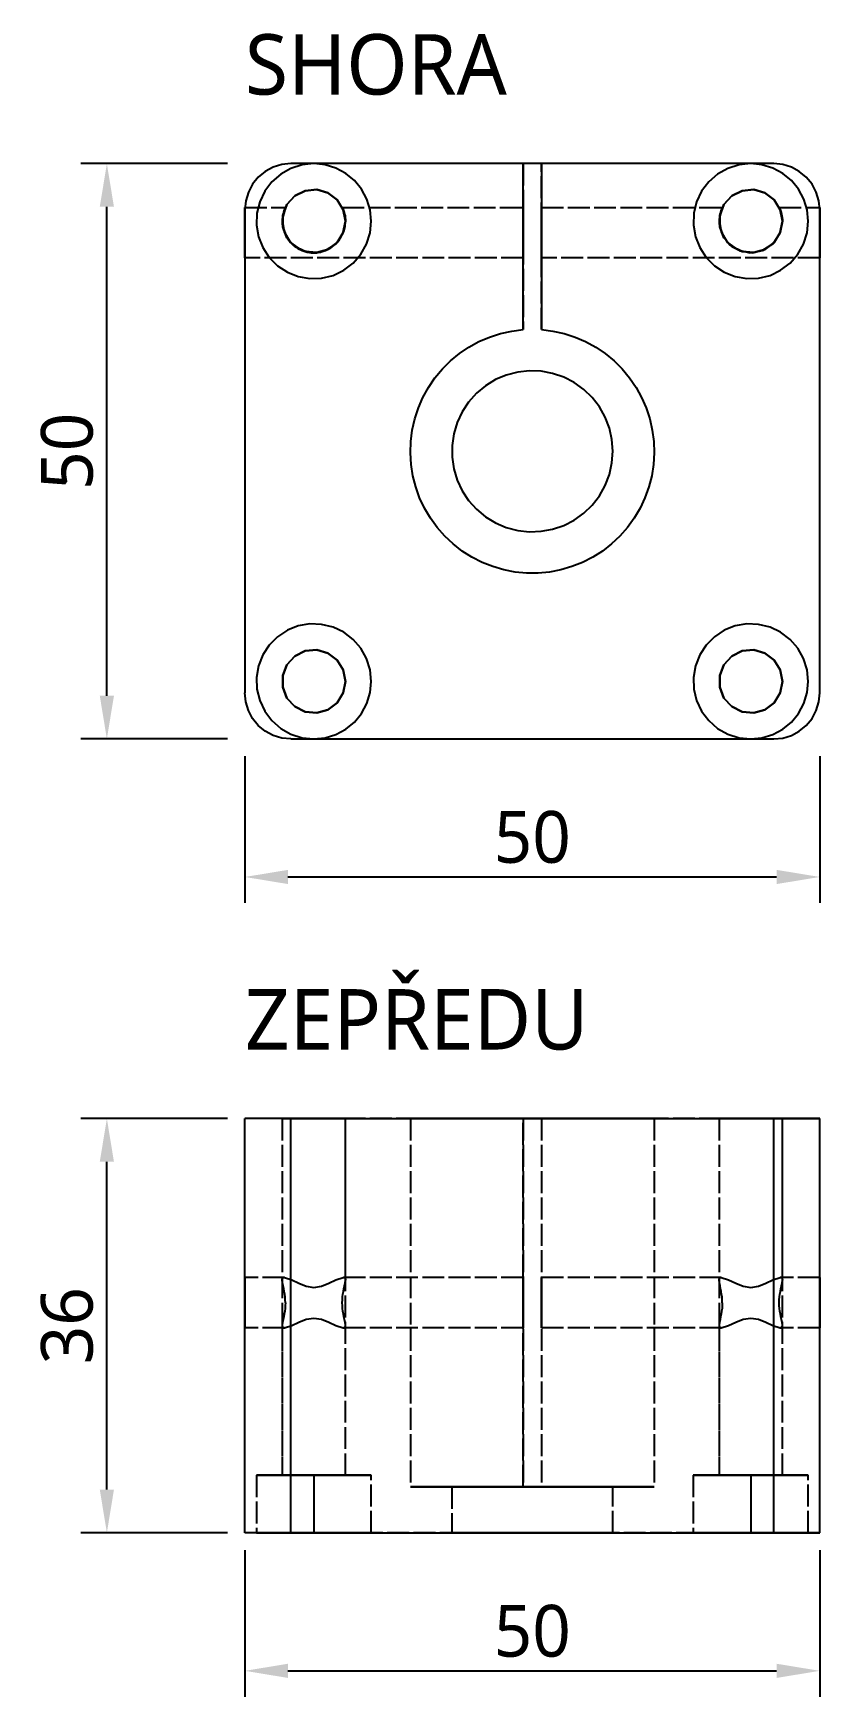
# Model space of a CAD drawing. Header units: millimetres. Extents: x 19 to 430, y 12 to 223.
# Drawn here: x 19.1 to 87.5, y 78.8 to 223.3 of the extents above; entities that cross this region are included whole.
import ezdxf

# ---------------------------------------------------------------- set-up
doc = ezdxf.new("R2010")
doc.units = ezdxf.units.MM
doc.header["$LTSCALE"] = 1.5
doc.linetypes.add('DASHED', pattern=[1.524, 1.27, -0.254])
for name, color, linetype, true_color in [('DIM', 7, 'CONTINUOUS', 0x000000), ('OUTLINE', 7, 'CONTINUOUS', 0x000000), ('TEXT', 7, 'CONTINUOUS', 0x000000)]:
    doc.layers.add(name, color=color, linetype=linetype, true_color=true_color)
doc.layers.add('HIDDEN', color=8, linetype='DASHED')
doc.styles.add('OpenSans', font='OpenSans-Regular.ttf')
doc.dimstyles.new('E7', dxfattribs={"dimtxt": 4.5, "dimasz": 3.75, "dimexe": 2.25, "dimexo": 1.5, "dimgap": 1.2, "dimtad": 1, "dimtxsty": 'OpenSans', "dimcen": 2.5, "dimclrd": 256, "dimclre": 256, "dimclrt": 256, "dimazin": 3, "dimtfac": 1, "dimtmove": 0, "dimatfit": 3})

msp = doc.modelspace()

# ---------------------------------------------------------------- linework, layer by layer
at = {"layer": 'HIDDEN'}
for points in [[(41.5, 212), (40.72, 211.923), (39.969, 211.696), (39.278, 211.326), (38.672, 210.828), (38.174, 210.222), (37.804, 209.531), (37.577, 208.78), (37.5, 208)], [(43.5, 212), (42.483, 211.895), (41.508, 211.586), (40.617, 211.085), (39.846, 210.413), (39.228, 209.598), (38.789, 208.674), (38.547, 207.681), (38.512, 206.659), (38.685, 205.651), (39.061, 204.7), (39.621, 203.845), (40.345, 203.121), (41.2, 202.561), (42.151, 202.185), (43.159, 202.012), (44.181, 202.047), (45.174, 202.289), (46.098, 202.728), (46.913, 203.346), (47.585, 204.117), (48.086, 205.008), (48.395, 205.983), (48.5, 207)], [(43.5, 212), (42.483, 211.895), (41.508, 211.586), (40.617, 211.085), (39.846, 210.413), (39.228, 209.598), (38.789, 208.674), (38.547, 207.681), (38.512, 206.659), (38.685, 205.651), (39.061, 204.7), (39.621, 203.845), (40.345, 203.121), (41.2, 202.561), (42.151, 202.185), (43.159, 202.012), (44.181, 202.047), (45.174, 202.289), (46.098, 202.728), (46.913, 203.346), (47.585, 204.117), (48.086, 205.008), (48.395, 205.983), (48.5, 207)], [(43.5, 212), (41.5, 212)], [(81.5, 212), (43.5, 212)], [(48.5, 207), (48.404, 207.975), (48.119, 208.913), (47.657, 209.778), (47.036, 210.536), (46.278, 211.157), (45.413, 211.619), (44.475, 211.904), (43.5, 212)], [(48.5, 207), (48.404, 207.975), (48.119, 208.913), (47.657, 209.778), (47.036, 210.536), (46.278, 211.157), (45.413, 211.619), (44.475, 211.904), (43.5, 212)], [(61.7, 212), (61.7, 197.57)], [(63.3, 197.57), (63.3, 212)], [(81.5, 212), (80.483, 211.895), (79.508, 211.586), (78.617, 211.085), (77.846, 210.413), (77.228, 209.598), (76.789, 208.674), (76.547, 207.681), (76.512, 206.659), (76.685, 205.651), (77.061, 204.7), (77.621, 203.845), (78.345, 203.121), (79.2, 202.561), (80.151, 202.185), (81.159, 202.012), (82.181, 202.047), (83.174, 202.289), (84.098, 202.728), (84.913, 203.346), (85.585, 204.117), (86.086, 205.008), (86.395, 205.983), (86.5, 207)], [(81.5, 212), (80.483, 211.895), (79.508, 211.586), (78.617, 211.085), (77.846, 210.413), (77.228, 209.598), (76.789, 208.674), (76.547, 207.681), (76.512, 206.659), (76.685, 205.651), (77.061, 204.7), (77.621, 203.845), (78.345, 203.121), (79.2, 202.561), (80.151, 202.185), (81.159, 202.012), (82.181, 202.047), (83.174, 202.289), (84.098, 202.728), (84.913, 203.346), (85.585, 204.117), (86.086, 205.008), (86.395, 205.983), (86.5, 207)], [(83.5, 212), (81.5, 212)], [(86.5, 207), (86.404, 207.975), (86.119, 208.913), (85.657, 209.778), (85.036, 210.536), (84.278, 211.157), (83.413, 211.619), (82.475, 211.904), (81.5, 212)], [(86.5, 207), (86.404, 207.975), (86.119, 208.913), (85.657, 209.778), (85.036, 210.536), (84.278, 211.157), (83.413, 211.619), (82.475, 211.904), (81.5, 212)], [(87.5, 208), (87.423, 208.78), (87.196, 209.531), (86.826, 210.222), (86.328, 210.828), (85.722, 211.326), (85.031, 211.696), (84.28, 211.923), (83.5, 212)], [(46.25, 207), (46.064, 206.007), (45.532, 205.147), (44.726, 204.538), (43.754, 204.262), (42.747, 204.355), (41.843, 204.805), (41.162, 205.552), (40.797, 206.495), (40.797, 207.505), (41.162, 208.448), (41.843, 209.195), (42.747, 209.645), (43.754, 209.738), (44.726, 209.462), (45.532, 208.853), (46.064, 207.993), (46.25, 207)], [(84.25, 207), (84.064, 206.007), (83.532, 205.147), (82.726, 204.538), (81.754, 204.262), (80.747, 204.355), (79.843, 204.805), (79.162, 205.552), (78.797, 206.495), (78.797, 207.505), (79.162, 208.448), (79.843, 209.195), (80.747, 209.645), (81.754, 209.738), (82.726, 209.462), (83.532, 208.853), (84.064, 207.993), (84.25, 207)], [(37.5, 208), (37.5, 208.025), (37.5, 208.05), (37.501, 208.075), (37.501, 208.1), (37.502, 208.125), (37.503, 208.15), (37.504, 208.175), (37.505, 208.2)], [(37.505, 208.2), (41.026, 208.2)], [(45.974, 208.2), (61.7, 208.2)], [(61.7, 208.2), (61.7, 207.65), (61.7, 207.1), (61.7, 206.55), (61.7, 206), (61.7, 205.45), (61.7, 204.9), (61.7, 204.35), (61.7, 203.8)], [(61.7, 203.8), (61.7, 204.35), (61.7, 204.9), (61.7, 205.45), (61.7, 206), (61.7, 206.55), (61.7, 207.1), (61.7, 207.65), (61.7, 208.2)], [(63.3, 208.2), (63.3, 207.65), (63.3, 207.1), (63.3, 206.55), (63.3, 206), (63.3, 205.45), (63.3, 204.9), (63.3, 204.35), (63.3, 203.8)], [(63.3, 203.8), (63.3, 204.35), (63.3, 204.9), (63.3, 205.45), (63.3, 206), (63.3, 206.55), (63.3, 207.1), (63.3, 207.65), (63.3, 208.2)], [(63.3, 208.2), (79.026, 208.2)], [(83.974, 208.2), (87.495, 208.2)], [(87.5, 208), (87.5, 208.025), (87.5, 208.05), (87.499, 208.075), (87.499, 208.1), (87.498, 208.125), (87.497, 208.15), (87.496, 208.175), (87.495, 208.2)], [(37.503, 208.153), (37.502, 208.134), (37.502, 208.115), (37.501, 208.096), (37.501, 208.076), (37.5, 208.057), (37.5, 208.038), (37.5, 208.019), (37.5, 208)], [(37.5, 208), (37.5, 166)], [(37.5, 208), (37.5, 207.475), (37.5, 206.95), (37.5, 206.425), (37.5, 205.9), (37.5, 205.375), (37.5, 204.85), (37.5, 204.325), (37.5, 203.8)], [(40.75, 206.988), (40.75, 206.978), (40.75, 206.968), (40.75, 206.958), (40.75, 206.948), (40.751, 206.938), (40.751, 206.928), (40.751, 206.918), (40.752, 206.908)], [(40.752, 206.895), (40.753, 206.88), (40.753, 206.865), (40.754, 206.85), (40.755, 206.835), (40.756, 206.82), (40.757, 206.805), (40.758, 206.79), (40.759, 206.775)], [(46.25, 207), (46.246, 207.149), (46.234, 207.297), (46.214, 207.444), (46.186, 207.59), (46.15, 207.734), (46.107, 207.877), (46.055, 208.016), (45.997, 208.153)], [(78.75, 206.988), (78.75, 206.978), (78.75, 206.968), (78.75, 206.958), (78.75, 206.948), (78.751, 206.938), (78.751, 206.928), (78.751, 206.918), (78.752, 206.908)], [(78.752, 206.895), (78.753, 206.88), (78.753, 206.865), (78.754, 206.85), (78.755, 206.835), (78.756, 206.82), (78.757, 206.805), (78.758, 206.79), (78.759, 206.775)], [(84.25, 207), (84.246, 207.149), (84.234, 207.297), (84.214, 207.444), (84.186, 207.59), (84.15, 207.734), (84.107, 207.877), (84.055, 208.016), (83.997, 208.153)], [(87.497, 208.153), (87.498, 208.134), (87.498, 208.115), (87.499, 208.096), (87.499, 208.076), (87.5, 208.057), (87.5, 208.038), (87.5, 208.019), (87.5, 208)], [(87.5, 166), (87.5, 208)], [(87.5, 208), (87.5, 207.475), (87.5, 206.95), (87.5, 206.425), (87.5, 205.9), (87.5, 205.375), (87.5, 204.85), (87.5, 204.325), (87.5, 203.8)], [(42.915, 204.313), (42.927, 204.31), (42.939, 204.308), (42.951, 204.305), (42.963, 204.303), (42.974, 204.301), (42.986, 204.298), (42.998, 204.296), (43.01, 204.294)], [(43.992, 204.294), (44.012, 204.298), (44.032, 204.302), (44.052, 204.306), (44.072, 204.31), (44.092, 204.315), (44.112, 204.319), (44.132, 204.324), (44.152, 204.328)], [(61.7, 203.8), (37.5, 203.8)], [(87.5, 203.8), (63.3, 203.8)], [(63.3, 197.57), (64.292, 197.447), (65.268, 197.232), (66.22, 196.926), (67.138, 196.531), (68.016, 196.052), (68.844, 195.492), (69.615, 194.857), (70.324, 194.152), (70.963, 193.383), (71.526, 192.557), (72.01, 191.682), (72.409, 190.766), (72.719, 189.815), (72.939, 188.84), (73.066, 187.849), (73.099, 186.85), (73.038, 185.852), (72.883, 184.864), (72.635, 183.896), (72.298, 182.955), (71.873, 182.05), (71.365, 181.189), (70.778, 180.38), (70.118, 179.629), (69.39, 178.944), (68.6, 178.331), (67.757, 177.795), (66.866, 177.341), (65.937, 176.973), (64.977, 176.693), (63.995, 176.506), (63, 176.412), (62, 176.412), (61.005, 176.506), (60.023, 176.693), (59.063, 176.973), (58.134, 177.341), (57.243, 177.795), (56.4, 178.331), (55.61, 178.944), (54.882, 179.629), (54.222, 180.38), (53.635, 181.189), (53.127, 182.05), (52.702, 182.955), (52.365, 183.896), (52.117, 184.864), (51.962, 185.852), (51.901, 186.85), (51.934, 187.849), (52.061, 188.84), (52.281, 189.815), (52.591, 190.766), (52.99, 191.682), (53.474, 192.557), (54.037, 193.383), (54.676, 194.152), (55.385, 194.857), (56.156, 195.492), (56.984, 196.052), (57.862, 196.531), (58.78, 196.926), (59.732, 197.232), (60.708, 197.447), (61.7, 197.57)], [(69.5, 187), (69.425, 188.019), (69.203, 189.017), (68.838, 189.971), (68.338, 190.862), (67.713, 191.671), (66.978, 192.381), (66.147, 192.975), (65.238, 193.442), (64.271, 193.772), (63.266, 193.958), (62.244, 193.995), (61.229, 193.884), (60.24, 193.625), (59.299, 193.225), (58.427, 192.693), (57.641, 192.039), (56.96, 191.278), (56.396, 190.426), (55.962, 189.501), (55.667, 188.522), (55.519, 187.511), (55.519, 186.489), (55.667, 185.478), (55.962, 184.499), (56.396, 183.574), (56.96, 182.722), (57.641, 181.961), (58.427, 181.307), (59.299, 180.775), (60.24, 180.375), (61.229, 180.116), (62.244, 180.005), (63.266, 180.042), (64.271, 180.228), (65.238, 180.558), (66.147, 181.025), (66.978, 181.619), (67.713, 182.329), (68.338, 183.138), (68.838, 184.029), (69.203, 184.983), (69.425, 185.981), (69.5, 187)], [(48.5, 167), (48.395, 168.017), (48.086, 168.992), (47.585, 169.883), (46.913, 170.654), (46.098, 171.272), (45.174, 171.711), (44.181, 171.953), (43.159, 171.988), (42.151, 171.815), (41.2, 171.439), (40.345, 170.879), (39.621, 170.155), (39.061, 169.3), (38.685, 168.349), (38.512, 167.341), (38.547, 166.319), (38.789, 165.326), (39.228, 164.402), (39.846, 163.587), (40.617, 162.915), (41.508, 162.414), (42.483, 162.105), (43.5, 162)], [(48.5, 167), (48.395, 168.017), (48.086, 168.992), (47.585, 169.883), (46.913, 170.654), (46.098, 171.272), (45.174, 171.711), (44.181, 171.953), (43.159, 171.988), (42.151, 171.815), (41.2, 171.439), (40.345, 170.879), (39.621, 170.155), (39.061, 169.3), (38.685, 168.349), (38.512, 167.341), (38.547, 166.319), (38.789, 165.326), (39.228, 164.402), (39.846, 163.587), (40.617, 162.915), (41.508, 162.414), (42.483, 162.105), (43.5, 162)], [(86.5, 167), (86.395, 168.017), (86.086, 168.992), (85.585, 169.883), (84.913, 170.654), (84.098, 171.272), (83.174, 171.711), (82.181, 171.953), (81.159, 171.988), (80.151, 171.815), (79.2, 171.439), (78.345, 170.879), (77.621, 170.155), (77.061, 169.3), (76.685, 168.349), (76.512, 167.341), (76.547, 166.319), (76.789, 165.326), (77.228, 164.402), (77.846, 163.587), (78.617, 162.915), (79.508, 162.414), (80.483, 162.105), (81.5, 162)], [(86.5, 167), (86.395, 168.017), (86.086, 168.992), (85.585, 169.883), (84.913, 170.654), (84.098, 171.272), (83.174, 171.711), (82.181, 171.953), (81.159, 171.988), (80.151, 171.815), (79.2, 171.439), (78.345, 170.879), (77.621, 170.155), (77.061, 169.3), (76.685, 168.349), (76.512, 167.341), (76.547, 166.319), (76.789, 165.326), (77.228, 164.402), (77.846, 163.587), (78.617, 162.915), (79.508, 162.414), (80.483, 162.105), (81.5, 162)], [(46.25, 167), (46.064, 166.007), (45.532, 165.147), (44.726, 164.538), (43.754, 164.262), (42.747, 164.355), (41.843, 164.805), (41.162, 165.552), (40.797, 166.495), (40.797, 167.505), (41.162, 168.448), (41.843, 169.195), (42.747, 169.645), (43.754, 169.738), (44.726, 169.462), (45.532, 168.853), (46.064, 167.993), (46.25, 167)], [(84.25, 167), (84.064, 166.007), (83.532, 165.147), (82.726, 164.538), (81.754, 164.262), (80.747, 164.355), (79.843, 164.805), (79.162, 165.552), (78.797, 166.495), (78.797, 167.505), (79.162, 168.448), (79.843, 169.195), (80.747, 169.645), (81.754, 169.738), (82.726, 169.462), (83.532, 168.853), (84.064, 167.993), (84.25, 167)], [(43.5, 162), (44.475, 162.096), (45.413, 162.381), (46.278, 162.843), (47.036, 163.464), (47.657, 164.222), (48.119, 165.087), (48.404, 166.025), (48.5, 167)], [(43.5, 162), (44.475, 162.096), (45.413, 162.381), (46.278, 162.843), (47.036, 163.464), (47.657, 164.222), (48.119, 165.087), (48.404, 166.025), (48.5, 167)], [(81.5, 162), (82.475, 162.096), (83.413, 162.381), (84.278, 162.843), (85.036, 163.464), (85.657, 164.222), (86.119, 165.087), (86.404, 166.025), (86.5, 167)], [(81.5, 162), (82.475, 162.096), (83.413, 162.381), (84.278, 162.843), (85.036, 163.464), (85.657, 164.222), (86.119, 165.087), (86.404, 166.025), (86.5, 167)], [(41.5, 162), (40.72, 162.077), (39.969, 162.304), (39.278, 162.674), (38.672, 163.172), (38.174, 163.778), (37.804, 164.469), (37.577, 165.22), (37.5, 166)], [(83.5, 162), (84.28, 162.077), (85.031, 162.304), (85.722, 162.674), (86.328, 163.172), (86.826, 163.778), (87.196, 164.469), (87.423, 165.22), (87.5, 166)], [(41.5, 162), (43.5, 162)], [(43.5, 162), (81.5, 162)], [(81.5, 162), (83.5, 162)], [(41.5, 129), (41, 129), (40.5, 129), (40, 129), (39.5, 129), (39, 129), (38.5, 129), (38, 129), (37.5, 129)], [(37.5, 113.917), (37.5, 129)], [(46.25, 129), (45.562, 129), (44.875, 129), (44.188, 129), (43.5, 129), (42.812, 129), (42.125, 129), (41.438, 129), (40.75, 129)], [(40.75, 129), (41.438, 129), (42.125, 129), (42.812, 129), (43.5, 129), (44.188, 129), (44.875, 129), (45.562, 129), (46.25, 129)], [(46.25, 129), (45.562, 129), (44.875, 129), (44.188, 129), (43.5, 129), (42.812, 129), (42.125, 129), (41.438, 129), (40.75, 129)], [(40.75, 129), (41.438, 129), (42.125, 129), (42.812, 129), (43.5, 129), (44.188, 129), (44.875, 129), (45.562, 129), (46.25, 129)], [(40.75, 129), (40.75, 98)], [(40.75, 129), (40.75, 114.96)], [(61.7, 129), (41.5, 129)], [(46.25, 98), (46.25, 129)], [(46.25, 114.96), (46.25, 129)], [(73.1, 129), (72.09, 129), (71.081, 129), (70.071, 129), (69.062, 129), (68.052, 129), (67.043, 129), (66.033, 129), (65.024, 129), (64.014, 129), (63.005, 129), (61.995, 129), (60.986, 129), (59.976, 129), (58.967, 129), (57.957, 129), (56.948, 129), (55.938, 129), (54.929, 129), (53.919, 129), (52.91, 129), (51.9, 129)], [(51.9, 129), (52.989, 129), (54.078, 129), (55.167, 129), (56.256, 129), (57.344, 129), (58.433, 129), (59.522, 129), (60.611, 129), (61.7, 129)], [(51.9, 129), (51.9, 97)], [(61.7, 97), (61.7, 129)], [(61.7, 129), (61.7, 97)], [(83.5, 129), (63.3, 129)], [(63.3, 129), (64.389, 129), (65.478, 129), (66.567, 129), (67.656, 129), (68.744, 129), (69.833, 129), (70.922, 129), (72.011, 129), (73.1, 129)], [(63.3, 129), (63.3, 97)], [(63.3, 129), (63.3, 97)], [(73.1, 129), (73.1, 97)], [(84.25, 129), (83.562, 129), (82.875, 129), (82.188, 129), (81.5, 129), (80.812, 129), (80.125, 129), (79.438, 129), (78.75, 129)], [(78.75, 129), (79.438, 129), (80.125, 129), (80.812, 129), (81.5, 129), (82.188, 129), (82.875, 129), (83.562, 129), (84.25, 129)], [(84.25, 129), (83.562, 129), (82.875, 129), (82.188, 129), (81.5, 129), (80.812, 129), (80.125, 129), (79.438, 129), (78.75, 129)], [(78.75, 129), (79.438, 129), (80.125, 129), (80.812, 129), (81.5, 129), (82.188, 129), (82.875, 129), (83.562, 129), (84.25, 129)], [(78.75, 129), (78.75, 98)], [(78.75, 129), (78.75, 114.96)], [(87.5, 129), (87, 129), (86.5, 129), (86, 129), (85.5, 129), (85, 129), (84.5, 129), (84, 129), (83.5, 129)], [(84.25, 98), (84.25, 129)], [(84.25, 114.96), (84.25, 129)], [(87.5, 113.917), (87.5, 129)], [(37.5, 113.917), (37.5, 114.077), (37.5, 114.237), (37.5, 114.398), (37.5, 114.558), (37.5, 114.719), (37.5, 114.879), (37.5, 115.04), (37.5, 115.2)], [(37.5, 115.2), (37.5, 114.65), (37.5, 114.1), (37.5, 113.55), (37.5, 113), (37.5, 112.45), (37.5, 111.9), (37.5, 111.35), (37.5, 110.8)], [(40.938, 115.2), (37.5, 115.2)], [(40.75, 114.96), (40.752, 115.003), (40.757, 115.047), (40.768, 115.09), (40.786, 115.129), (40.815, 115.162), (40.852, 115.185), (40.895, 115.197), (40.938, 115.2)], [(41.026, 113), (41.019, 113.248), (40.999, 113.495), (40.967, 113.741), (40.926, 113.985), (40.877, 114.228), (40.825, 114.47), (40.776, 114.713), (40.75, 114.96)], [(40.938, 115.2), (41.578, 114.976), (42.193, 114.681), (42.828, 114.436), (43.5, 114.333), (44.172, 114.436), (44.807, 114.681), (45.422, 114.976), (46.062, 115.2)], [(45.974, 113), (45.981, 113.248), (46.001, 113.495), (46.033, 113.741), (46.074, 113.985), (46.123, 114.228), (46.175, 114.47), (46.224, 114.713), (46.25, 114.96)], [(46.062, 115.2), (46.105, 115.197), (46.148, 115.185), (46.185, 115.162), (46.214, 115.129), (46.232, 115.09), (46.243, 115.047), (46.248, 115.003), (46.25, 114.96)], [(61.7, 115.2), (46.062, 115.2)], [(61.7, 110.8), (61.7, 111.35), (61.7, 111.9), (61.7, 112.45), (61.7, 113), (61.7, 113.55), (61.7, 114.1), (61.7, 114.65), (61.7, 115.2)], [(61.7, 115.2), (61.7, 114.925), (61.7, 114.65), (61.7, 114.375), (61.7, 114.1), (61.7, 113.825), (61.7, 113.55), (61.7, 113.275), (61.7, 113)], [(63.3, 110.8), (63.3, 111.35), (63.3, 111.9), (63.3, 112.45), (63.3, 113), (63.3, 113.55), (63.3, 114.1), (63.3, 114.65), (63.3, 115.2)], [(63.3, 115.2), (63.3, 114.925), (63.3, 114.65), (63.3, 114.375), (63.3, 114.1), (63.3, 113.825), (63.3, 113.55), (63.3, 113.275), (63.3, 113)], [(78.938, 115.2), (63.3, 115.2)], [(78.75, 114.96), (78.752, 115.003), (78.757, 115.047), (78.768, 115.09), (78.786, 115.129), (78.815, 115.162), (78.852, 115.185), (78.895, 115.197), (78.938, 115.2)], [(79.026, 113), (79.019, 113.248), (78.999, 113.495), (78.967, 113.741), (78.926, 113.985), (78.877, 114.228), (78.825, 114.47), (78.776, 114.713), (78.75, 114.96)], [(78.938, 115.2), (79.578, 114.976), (80.193, 114.681), (80.828, 114.436), (81.5, 114.333), (82.172, 114.436), (82.807, 114.681), (83.422, 114.976), (84.062, 115.2)], [(83.974, 113), (83.981, 113.248), (84.001, 113.495), (84.033, 113.741), (84.074, 113.985), (84.123, 114.228), (84.175, 114.47), (84.224, 114.713), (84.25, 114.96)], [(84.062, 115.2), (84.105, 115.197), (84.148, 115.185), (84.185, 115.162), (84.214, 115.129), (84.232, 115.09), (84.243, 115.047), (84.248, 115.003), (84.25, 114.96)], [(87.5, 115.2), (84.062, 115.2)], [(87.5, 113.917), (87.5, 114.077), (87.5, 114.237), (87.5, 114.398), (87.5, 114.558), (87.5, 114.719), (87.5, 114.879), (87.5, 115.04), (87.5, 115.2)], [(87.5, 115.2), (87.5, 114.65), (87.5, 114.1), (87.5, 113.55), (87.5, 113), (87.5, 112.45), (87.5, 111.9), (87.5, 111.35), (87.5, 110.8)], [(37.505, 113), (37.505, 113.115), (37.504, 113.229), (37.504, 113.344), (37.503, 113.458), (37.502, 113.573), (37.501, 113.687), (37.5, 113.802), (37.5, 113.917)], [(37.5, 112.083), (37.5, 112.198), (37.501, 112.313), (37.502, 112.427), (37.503, 112.542), (37.504, 112.656), (37.504, 112.771), (37.505, 112.885), (37.505, 113)], [(41.026, 113), (41.019, 112.752), (40.999, 112.505), (40.967, 112.259), (40.926, 112.015), (40.877, 111.772), (40.825, 111.53), (40.776, 111.287), (40.75, 111.04)], [(46.25, 111.04), (46.224, 111.287), (46.175, 111.53), (46.123, 111.772), (46.074, 112.015), (46.033, 112.259), (46.001, 112.505), (45.981, 112.752), (45.974, 113)], [(61.7, 113), (61.7, 112.725), (61.7, 112.45), (61.7, 112.175), (61.7, 111.9), (61.7, 111.625), (61.7, 111.35), (61.7, 111.075), (61.7, 110.8)], [(63.3, 113), (63.3, 112.725), (63.3, 112.45), (63.3, 112.175), (63.3, 111.9), (63.3, 111.625), (63.3, 111.35), (63.3, 111.075), (63.3, 110.8)], [(79.026, 113), (79.019, 112.752), (78.999, 112.505), (78.967, 112.259), (78.926, 112.015), (78.877, 111.772), (78.825, 111.53), (78.776, 111.287), (78.75, 111.04)], [(84.25, 111.04), (84.224, 111.287), (84.175, 111.53), (84.123, 111.772), (84.074, 112.015), (84.033, 112.259), (84.001, 112.505), (83.981, 112.752), (83.974, 113)], [(87.495, 113), (87.495, 113.115), (87.496, 113.229), (87.496, 113.344), (87.497, 113.458), (87.498, 113.573), (87.499, 113.687), (87.5, 113.802), (87.5, 113.917)], [(87.5, 112.083), (87.5, 112.198), (87.499, 112.313), (87.498, 112.427), (87.497, 112.542), (87.496, 112.656), (87.496, 112.771), (87.495, 112.885), (87.495, 113)], [(37.5, 110.8), (37.5, 110.96), (37.5, 111.121), (37.5, 111.281), (37.5, 111.442), (37.5, 111.602), (37.5, 111.763), (37.5, 111.923), (37.5, 112.083)], [(37.5, 93), (37.5, 112.083)], [(40.938, 110.8), (41.578, 111.024), (42.193, 111.319), (42.828, 111.564), (43.5, 111.667), (44.172, 111.564), (44.807, 111.319), (45.422, 111.024), (46.062, 110.8)], [(78.938, 110.8), (79.578, 111.024), (80.193, 111.319), (80.828, 111.564), (81.5, 111.667), (82.172, 111.564), (82.807, 111.319), (83.422, 111.024), (84.062, 110.8)], [(87.5, 93), (87.5, 112.083)], [(87.5, 110.8), (87.5, 110.96), (87.5, 111.121), (87.5, 111.281), (87.5, 111.442), (87.5, 111.602), (87.5, 111.763), (87.5, 111.923), (87.5, 112.083)], [(40.938, 110.8), (37.5, 110.8)], [(40.75, 111.04), (40.752, 110.997), (40.757, 110.953), (40.768, 110.91), (40.786, 110.871), (40.815, 110.838), (40.852, 110.815), (40.895, 110.803), (40.938, 110.8)], [(40.75, 111.04), (40.75, 98)], [(46.062, 110.8), (46.105, 110.803), (46.148, 110.815), (46.185, 110.838), (46.214, 110.871), (46.232, 110.91), (46.243, 110.953), (46.248, 110.997), (46.25, 111.04)], [(61.7, 110.8), (46.062, 110.8)], [(46.25, 98), (46.25, 111.04)], [(78.938, 110.8), (63.3, 110.8)], [(78.75, 111.04), (78.752, 110.997), (78.757, 110.953), (78.768, 110.91), (78.786, 110.871), (78.815, 110.838), (78.852, 110.815), (78.895, 110.803), (78.938, 110.8)], [(78.75, 111.04), (78.75, 98)], [(84.062, 110.8), (84.105, 110.803), (84.148, 110.815), (84.185, 110.838), (84.214, 110.871), (84.232, 110.91), (84.243, 110.953), (84.248, 110.997), (84.25, 111.04)], [(87.5, 110.8), (84.062, 110.8)], [(84.25, 98), (84.25, 111.04)], [(48.5, 98), (47.5, 98), (46.5, 98), (45.5, 98), (44.5, 98), (43.5, 98), (42.5, 98), (41.5, 98), (40.5, 98), (39.5, 98), (38.5, 98)], [(38.5, 98), (39.125, 98), (39.75, 98), (40.375, 98), (41, 98), (41.625, 98), (42.25, 98), (42.875, 98), (43.5, 98)], [(43.5, 98), (42.875, 98), (42.25, 98), (41.625, 98), (41, 98), (40.375, 98), (39.75, 98), (39.125, 98), (38.5, 98)], [(38.5, 98), (39.5, 98), (40.5, 98), (41.5, 98), (42.5, 98), (43.5, 98), (44.5, 98), (45.5, 98), (46.5, 98), (47.5, 98), (48.5, 98)], [(38.5, 98), (38.5, 93)], [(38.5, 98), (38.5, 93)], [(46.25, 98), (45.562, 98), (44.875, 98), (44.188, 98), (43.5, 98), (42.812, 98), (42.125, 98), (41.438, 98), (40.75, 98)], [(40.75, 98), (41.438, 98), (42.125, 98), (42.812, 98), (43.5, 98), (44.188, 98), (44.875, 98), (45.562, 98), (46.25, 98)], [(46.25, 98), (45.562, 98), (44.875, 98), (44.188, 98), (43.5, 98), (42.812, 98), (42.125, 98), (41.438, 98), (40.75, 98)], [(40.75, 98), (41.438, 98), (42.125, 98), (42.812, 98), (43.5, 98), (44.188, 98), (44.875, 98), (45.562, 98), (46.25, 98)], [(43.5, 98), (43.5, 93)], [(43.5, 98), (44.125, 98), (44.75, 98), (45.375, 98), (46, 98), (46.625, 98), (47.25, 98), (47.875, 98), (48.5, 98)], [(48.5, 98), (47.875, 98), (47.25, 98), (46.625, 98), (46, 98), (45.375, 98), (44.75, 98), (44.125, 98), (43.5, 98)], [(48.5, 93), (48.5, 98)], [(48.5, 93), (48.5, 98)], [(73.1, 97), (72.09, 97), (71.081, 97), (70.071, 97), (69.062, 97), (68.052, 97), (67.043, 97), (66.033, 97), (65.024, 97), (64.014, 97), (63.005, 97), (61.995, 97), (60.986, 97), (59.976, 97), (58.967, 97), (57.957, 97), (56.948, 97), (55.938, 97), (54.929, 97), (53.919, 97), (52.91, 97), (51.9, 97)], [(51.9, 97), (52.989, 97), (54.078, 97), (55.167, 97), (56.256, 97), (57.344, 97), (58.433, 97), (59.522, 97), (60.611, 97), (61.7, 97)], [(69.5, 97), (68.5, 97), (67.5, 97), (66.5, 97), (65.5, 97), (64.5, 97), (63.5, 97), (62.5, 97), (61.5, 97), (60.5, 97), (59.5, 97), (58.5, 97), (57.5, 97), (56.5, 97), (55.5, 97)], [(55.5, 97), (56.5, 97), (57.5, 97), (58.5, 97), (59.5, 97), (60.5, 97), (61.5, 97), (62.5, 97), (63.5, 97), (64.5, 97), (65.5, 97), (66.5, 97), (67.5, 97), (68.5, 97), (69.5, 97)], [(55.5, 97), (55.5, 93)], [(63.3, 97), (61.7, 97)], [(63.3, 97), (64.389, 97), (65.478, 97), (66.567, 97), (67.656, 97), (68.744, 97), (69.833, 97), (70.922, 97), (72.011, 97), (73.1, 97)], [(69.5, 93), (69.5, 97)], [(86.5, 98), (85.5, 98), (84.5, 98), (83.5, 98), (82.5, 98), (81.5, 98), (80.5, 98), (79.5, 98), (78.5, 98), (77.5, 98), (76.5, 98)], [(76.5, 98), (77.125, 98), (77.75, 98), (78.375, 98), (79, 98), (79.625, 98), (80.25, 98), (80.875, 98), (81.5, 98)], [(81.5, 98), (80.875, 98), (80.25, 98), (79.625, 98), (79, 98), (78.375, 98), (77.75, 98), (77.125, 98), (76.5, 98)], [(76.5, 98), (77.5, 98), (78.5, 98), (79.5, 98), (80.5, 98), (81.5, 98), (82.5, 98), (83.5, 98), (84.5, 98), (85.5, 98), (86.5, 98)], [(76.5, 98), (76.5, 93)], [(76.5, 98), (76.5, 93)], [(84.25, 98), (83.562, 98), (82.875, 98), (82.188, 98), (81.5, 98), (80.812, 98), (80.125, 98), (79.438, 98), (78.75, 98)], [(78.75, 98), (79.438, 98), (80.125, 98), (80.812, 98), (81.5, 98), (82.188, 98), (82.875, 98), (83.562, 98), (84.25, 98)], [(84.25, 98), (83.562, 98), (82.875, 98), (82.188, 98), (81.5, 98), (80.812, 98), (80.125, 98), (79.438, 98), (78.75, 98)], [(78.75, 98), (79.438, 98), (80.125, 98), (80.812, 98), (81.5, 98), (82.188, 98), (82.875, 98), (83.562, 98), (84.25, 98)], [(81.5, 98), (81.5, 93)], [(81.5, 98), (82.125, 98), (82.75, 98), (83.375, 98), (84, 98), (84.625, 98), (85.25, 98), (85.875, 98), (86.5, 98)], [(86.5, 98), (85.875, 98), (85.25, 98), (84.625, 98), (84, 98), (83.375, 98), (82.75, 98), (82.125, 98), (81.5, 98)], [(86.5, 93), (86.5, 98)], [(86.5, 93), (86.5, 98)], [(41.5, 93), (41, 93), (40.5, 93), (40, 93), (39.5, 93), (39, 93), (38.5, 93), (38, 93), (37.5, 93)], [(48.5, 93), (47.5, 93), (46.5, 93), (45.5, 93), (44.5, 93), (43.5, 93), (42.5, 93), (41.5, 93), (40.5, 93), (39.5, 93), (38.5, 93)], [(38.5, 93), (39.125, 93), (39.75, 93), (40.375, 93), (41, 93), (41.625, 93), (42.25, 93), (42.875, 93), (43.5, 93)], [(43.5, 93), (42.875, 93), (42.25, 93), (41.625, 93), (41, 93), (40.375, 93), (39.75, 93), (39.125, 93), (38.5, 93)], [(38.5, 93), (39.5, 93), (40.5, 93), (41.5, 93), (42.5, 93), (43.5, 93), (44.5, 93), (45.5, 93), (46.5, 93), (47.5, 93), (48.5, 93)], [(43.5, 93), (41.5, 93)], [(81.5, 93), (43.5, 93)], [(43.5, 93), (44.125, 93), (44.75, 93), (45.375, 93), (46, 93), (46.625, 93), (47.25, 93), (47.875, 93), (48.5, 93)], [(48.5, 93), (47.875, 93), (47.25, 93), (46.625, 93), (46, 93), (45.375, 93), (44.75, 93), (44.125, 93), (43.5, 93)], [(69.5, 93), (68.5, 93), (67.5, 93), (66.5, 93), (65.5, 93), (64.5, 93), (63.5, 93), (62.5, 93), (61.5, 93), (60.5, 93), (59.5, 93), (58.5, 93), (57.5, 93), (56.5, 93), (55.5, 93)], [(55.5, 93), (56.5, 93), (57.5, 93), (58.5, 93), (59.5, 93), (60.5, 93), (61.5, 93), (62.5, 93), (63.5, 93), (64.5, 93), (65.5, 93), (66.5, 93), (67.5, 93), (68.5, 93), (69.5, 93)], [(86.5, 93), (85.5, 93), (84.5, 93), (83.5, 93), (82.5, 93), (81.5, 93), (80.5, 93), (79.5, 93), (78.5, 93), (77.5, 93), (76.5, 93)], [(76.5, 93), (77.125, 93), (77.75, 93), (78.375, 93), (79, 93), (79.625, 93), (80.25, 93), (80.875, 93), (81.5, 93)], [(81.5, 93), (80.875, 93), (80.25, 93), (79.625, 93), (79, 93), (78.375, 93), (77.75, 93), (77.125, 93), (76.5, 93)], [(76.5, 93), (77.5, 93), (78.5, 93), (79.5, 93), (80.5, 93), (81.5, 93), (82.5, 93), (83.5, 93), (84.5, 93), (85.5, 93), (86.5, 93)], [(83.5, 93), (81.5, 93)], [(81.5, 93), (82.125, 93), (82.75, 93), (83.375, 93), (84, 93), (84.625, 93), (85.25, 93), (85.875, 93), (86.5, 93)], [(86.5, 93), (85.875, 93), (85.25, 93), (84.625, 93), (84, 93), (83.375, 93), (82.75, 93), (82.125, 93), (81.5, 93)], [(87.5, 93), (87, 93), (86.5, 93), (86, 93), (85.5, 93), (85, 93), (84.5, 93), (84, 93), (83.5, 93)]]:
    msp.add_lwpolyline(points, dxfattribs=at)
at = {"layer": 'OUTLINE'}
for points in [[(41.5, 212), (40.72, 211.923), (39.969, 211.696), (39.278, 211.326), (38.672, 210.828), (38.174, 210.222), (37.804, 209.531), (37.577, 208.78), (37.5, 208)], [(61.7, 212), (41.5, 212)], [(61.7, 197.57), (61.7, 212)], [(63.3, 212), (61.7, 212)], [(83.5, 212), (63.3, 212)], [(63.3, 212), (63.3, 197.57)], [(87.5, 208), (87.423, 208.78), (87.196, 209.531), (86.826, 210.222), (86.328, 210.828), (85.722, 211.326), (85.031, 211.696), (84.28, 211.923), (83.5, 212)], [(46.25, 207), (46.064, 207.993), (45.532, 208.853), (44.726, 209.462), (43.754, 209.738), (42.747, 209.645), (41.843, 209.195), (41.162, 208.448), (40.797, 207.505), (40.797, 206.495), (41.162, 205.552), (41.843, 204.805), (42.747, 204.355), (43.754, 204.262), (44.726, 204.538), (45.532, 205.147), (46.064, 206.007), (46.25, 207)], [(84.25, 207), (84.064, 207.993), (83.532, 208.853), (82.726, 209.462), (81.754, 209.738), (80.747, 209.645), (79.843, 209.195), (79.162, 208.448), (78.797, 207.505), (78.797, 206.495), (79.162, 205.552), (79.843, 204.805), (80.747, 204.355), (81.754, 204.262), (82.726, 204.538), (83.532, 205.147), (84.064, 206.007), (84.25, 207)], [(37.505, 208.2), (37.505, 208.194), (37.504, 208.188), (37.504, 208.182), (37.504, 208.176), (37.504, 208.171), (37.503, 208.165), (37.503, 208.159), (37.503, 208.153)], [(41.026, 208.2), (40.961, 208.057), (40.905, 207.911), (40.858, 207.762), (40.819, 207.61), (40.788, 207.456), (40.767, 207.301), (40.754, 207.145), (40.75, 206.988)], [(41.026, 208.2), (40.754, 207.144), (40.914, 206.065), (41.481, 205.133), (42.365, 204.495), (43.428, 204.251), (44.502, 204.439), (45.419, 205.03), (46.034, 205.931), (46.25, 207)], [(45.974, 208.2), (46.038, 208.058), (46.094, 207.914), (46.141, 207.766), (46.18, 207.616), (46.211, 207.463), (46.232, 207.31), (46.246, 207.155), (46.25, 207)], [(45.997, 208.153), (45.994, 208.159), (45.991, 208.165), (45.988, 208.171), (45.986, 208.176), (45.983, 208.182), (45.98, 208.188), (45.977, 208.194), (45.974, 208.2)], [(79.026, 208.2), (78.961, 208.057), (78.905, 207.911), (78.858, 207.762), (78.819, 207.61), (78.788, 207.456), (78.767, 207.301), (78.754, 207.145), (78.75, 206.988)], [(79.026, 208.2), (78.754, 207.144), (78.914, 206.065), (79.481, 205.133), (80.365, 204.495), (81.428, 204.251), (82.502, 204.439), (83.419, 205.03), (84.034, 205.931), (84.25, 207)], [(83.974, 208.2), (84.038, 208.058), (84.094, 207.914), (84.141, 207.766), (84.18, 207.616), (84.211, 207.463), (84.232, 207.31), (84.246, 207.155), (84.25, 207)], [(83.997, 208.153), (83.994, 208.159), (83.991, 208.165), (83.988, 208.171), (83.986, 208.176), (83.983, 208.182), (83.98, 208.188), (83.977, 208.194), (83.974, 208.2)], [(87.495, 208.2), (87.495, 208.194), (87.496, 208.188), (87.496, 208.182), (87.496, 208.176), (87.496, 208.171), (87.497, 208.165), (87.497, 208.159), (87.497, 208.153)], [(37.5, 208), (37.5, 166)], [(37.5, 203.8), (37.5, 204.325), (37.5, 204.85), (37.5, 205.375), (37.5, 205.9), (37.5, 206.425), (37.5, 206.95), (37.5, 207.475), (37.5, 208)], [(40.752, 206.908), (40.752, 206.906), (40.752, 206.905), (40.752, 206.903), (40.752, 206.902), (40.752, 206.9), (40.752, 206.898), (40.752, 206.897), (40.752, 206.895)], [(40.759, 206.775), (40.83, 206.343), (40.968, 205.928), (41.17, 205.54), (41.431, 205.188), (41.745, 204.883), (42.103, 204.631), (42.496, 204.44), (42.915, 204.313)], [(44.152, 204.328), (44.586, 204.473), (44.989, 204.688), (45.352, 204.967), (45.663, 205.302), (45.914, 205.683), (46.099, 206.101), (46.212, 206.544), (46.25, 207)], [(78.752, 206.908), (78.752, 206.906), (78.752, 206.905), (78.752, 206.903), (78.752, 206.902), (78.752, 206.9), (78.752, 206.898), (78.752, 206.897), (78.752, 206.895)], [(78.759, 206.775), (79.041, 205.769), (79.678, 204.94), (80.579, 204.409), (81.612, 204.252), (82.63, 204.493), (83.484, 205.096), (84.051, 205.974), (84.25, 207)], [(87.5, 166), (87.5, 208)], [(87.5, 203.8), (87.5, 204.325), (87.5, 204.85), (87.5, 205.375), (87.5, 205.9), (87.5, 206.425), (87.5, 206.95), (87.5, 207.475), (87.5, 208)], [(43.01, 204.294), (43.132, 204.275), (43.255, 204.261), (43.378, 204.253), (43.501, 204.25), (43.625, 204.253), (43.748, 204.261), (43.87, 204.275), (43.992, 204.294)], [(63.3, 197.57), (64.292, 197.447), (65.268, 197.232), (66.22, 196.926), (67.138, 196.531), (68.016, 196.052), (68.844, 195.492), (69.615, 194.857), (70.324, 194.152), (70.963, 193.383), (71.526, 192.557), (72.01, 191.682), (72.409, 190.766), (72.719, 189.815), (72.939, 188.84), (73.066, 187.849), (73.099, 186.85), (73.038, 185.852), (72.883, 184.864), (72.635, 183.896), (72.298, 182.955), (71.873, 182.05), (71.365, 181.189), (70.778, 180.38), (70.118, 179.629), (69.39, 178.944), (68.6, 178.331), (67.757, 177.795), (66.866, 177.341), (65.937, 176.973), (64.977, 176.693), (63.995, 176.506), (63, 176.412), (62, 176.412), (61.005, 176.506), (60.023, 176.693), (59.063, 176.973), (58.134, 177.341), (57.243, 177.795), (56.4, 178.331), (55.61, 178.944), (54.882, 179.629), (54.222, 180.38), (53.635, 181.189), (53.127, 182.05), (52.702, 182.955), (52.365, 183.896), (52.117, 184.864), (51.962, 185.852), (51.901, 186.85), (51.934, 187.849), (52.061, 188.84), (52.281, 189.815), (52.591, 190.766), (52.99, 191.682), (53.474, 192.557), (54.037, 193.383), (54.676, 194.152), (55.385, 194.857), (56.156, 195.492), (56.984, 196.052), (57.862, 196.531), (58.78, 196.926), (59.732, 197.232), (60.708, 197.447), (61.7, 197.57)], [(69.5, 187), (69.425, 188.019), (69.203, 189.017), (68.838, 189.971), (68.338, 190.862), (67.713, 191.671), (66.978, 192.381), (66.147, 192.975), (65.238, 193.442), (64.271, 193.772), (63.266, 193.958), (62.244, 193.995), (61.229, 193.884), (60.24, 193.625), (59.299, 193.225), (58.427, 192.693), (57.641, 192.039), (56.96, 191.278), (56.396, 190.426), (55.962, 189.501), (55.667, 188.522), (55.519, 187.511), (55.519, 186.489), (55.667, 185.478), (55.962, 184.499), (56.396, 183.574), (56.96, 182.722), (57.641, 181.961), (58.427, 181.307), (59.299, 180.775), (60.24, 180.375), (61.229, 180.116), (62.244, 180.005), (63.266, 180.042), (64.271, 180.228), (65.238, 180.558), (66.147, 181.025), (66.978, 181.619), (67.713, 182.329), (68.338, 183.138), (68.838, 184.029), (69.203, 184.983), (69.425, 185.981), (69.5, 187)], [(46.25, 167), (46.064, 167.993), (45.532, 168.853), (44.726, 169.462), (43.754, 169.738), (42.747, 169.645), (41.843, 169.195), (41.162, 168.448), (40.797, 167.505), (40.797, 166.495), (41.162, 165.552), (41.843, 164.805), (42.747, 164.355), (43.754, 164.262), (44.726, 164.538), (45.532, 165.147), (46.064, 166.007), (46.25, 167)], [(84.25, 167), (84.064, 167.993), (83.532, 168.853), (82.726, 169.462), (81.754, 169.738), (80.747, 169.645), (79.843, 169.195), (79.162, 168.448), (78.797, 167.505), (78.797, 166.495), (79.162, 165.552), (79.843, 164.805), (80.747, 164.355), (81.754, 164.262), (82.726, 164.538), (83.532, 165.147), (84.064, 166.007), (84.25, 167)], [(41.5, 162), (40.72, 162.077), (39.969, 162.304), (39.278, 162.674), (38.672, 163.172), (38.174, 163.778), (37.804, 164.469), (37.577, 165.22), (37.5, 166)], [(83.5, 162), (84.28, 162.077), (85.031, 162.304), (85.722, 162.674), (86.328, 163.172), (86.826, 163.778), (87.196, 164.469), (87.423, 165.22), (87.5, 166)], [(41.5, 162), (83.5, 162)], [(37.5, 93), (37.5, 129)], [(41.5, 129), (41, 129), (40.5, 129), (40, 129), (39.5, 129), (39, 129), (38.5, 129), (38, 129), (37.5, 129)], [(41.5, 129), (83.5, 129)], [(41.5, 93), (41.5, 129)], [(83.5, 129), (84, 129), (84.5, 129), (85, 129), (85.5, 129), (86, 129), (86.5, 129), (87, 129), (87.5, 129)], [(83.5, 93), (83.5, 129)], [(87.5, 93), (87.5, 129)], [(43.5, 98), (43.5, 93)], [(81.5, 98), (81.5, 93)], [(41.5, 93), (41, 93), (40.5, 93), (40, 93), (39.5, 93), (39, 93), (38.5, 93), (38, 93), (37.5, 93)], [(41.5, 93), (43.5, 93)], [(43.5, 93), (81.5, 93)], [(81.5, 93), (83.5, 93)], [(83.5, 93), (84, 93), (84.5, 93), (85, 93), (85.5, 93), (86, 93), (86.5, 93), (87, 93), (87.5, 93)]]:
    msp.add_lwpolyline(points, dxfattribs=at)

# ---------------------------------------------------------------- texts
at = {"layer": 'TEXT', "style": 'OpenSans'}
for s, p in [('SHORA', (37.5, 218)), ('ZEPŘEDU', (37.5, 135))]:
    msp.add_text(s, height=5.25, dxfattribs=at).set_placement(p)

# ---------------------------------------------------------------- dimensions: what is measured, and where the dimension line sits
at = {"layer": 'DIM'}
for base, p1, p2 in [((25.5, 162), (37.5, 162), (37.5, 212)), ((25.5, 93), (37.5, 93), (37.5, 129))]:
    msp.add_linear_dim(base=base, p1=p1, p2=p2, angle=90, dimstyle='E7', dxfattribs=at).render()
for base, p1, p2 in [((37.5, 150), (37.5, 162), (87.5, 162)), ((37.5, 81), (37.5, 93), (87.5, 93))]:
    msp.add_linear_dim(base=base, p1=p1, p2=p2, dimstyle='E7', dxfattribs=at).render()

doc.saveas('drawing.dxf')
